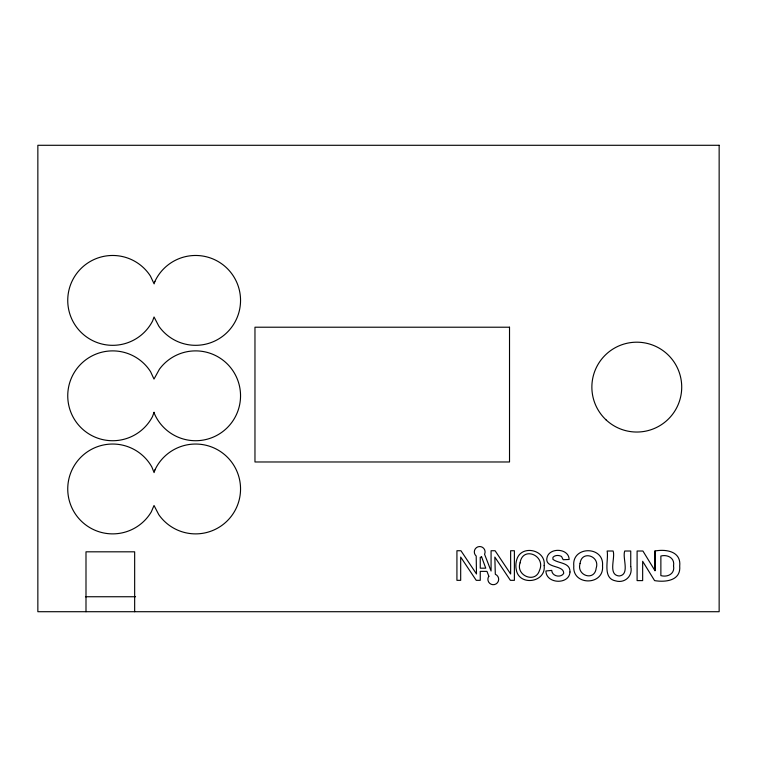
<?xml version="1.0" encoding="UTF-8"?>
<svg xmlns="http://www.w3.org/2000/svg" width="757" height="757" viewBox="0 0 757 757"><rect width="100%" height="100%" fill="white"/><g stroke="black" fill="none" stroke-linecap="round" stroke-linejoin="round"><path stroke-width="1.14" d="M85.456 596.743L135.569 596.743M655.032 551.011L655.032 570.778L642.911 551.011L637.101 551.011L637.101 580.61L642.655 580.61L642.655 561.306L654.587 580.61C665.46 582.445 681.035 580.77 679.71 566.094C681.328 551.323 666.094 548.939 654.9 551.011L654.9 570.56M134.661 611.713L134.661 551.815L85.995 551.815L85.995 611.713M630.742 566.558C633.136 575.973 624.724 583.638 615.564 580.865C602.033 578.282 608.893 559.83 607.133 551.011L613.113 551.011C615.592 557.795 607.634 574.809 619.112 576.001C630.392 574.8 622.046 557.635 624.762 551.011L630.742 551.011L630.742 566.558M673.531 565.829C675.14 573.73 667.75 577.525 660.87 575.623L660.87 556.017C667.636 554.228 675.007 558.108 673.531 565.829M580.099 563.397C576.124 575.538 594.69 581.764 596.185 568.119C600.301 555.931 581.594 549.932 580.099 563.397M520.078 562.877C515.479 575.424 535.218 583.865 539.41 570.617C546.346 555.647 522.623 545.542 520.078 562.877M602.515 565.848C604.464 585.823 571.999 585.965 573.797 565.99C571.582 545.693 604.464 545.627 602.515 565.848M544.16 565.583C546.308 582.653 518.999 586.486 516.274 569.718A20.155 20.155 0 0 1 516.842 559.357C521.441 544.226 546.232 549.743 544.16 565.583M569.983 571.989C569.311 584.972 545.986 584.016 545.92 570.977L551.73 570.409C551.985 576.266 560.568 578.111 563.643 573.541C564.391 564.296 543.166 569.113 547.302 556.575C550.755 547.216 569.009 548.588 569.132 559.47L563.161 559.726L561.514 556.452C558.94 555.004 554.966 554.957 552.941 557.322L552.922 559.328C558.288 563.662 570.343 562.214 569.983 571.989M154.901 281.434L154.125 283.894L150.444 276.087A44.918 44.918 0 0 0 82.163 267.42A44.918 44.918 0 0 0 85.484 336.165A44.918 44.918 0 0 0 152.611 320.959L154.04 316.975L158.838 326.182A44.918 44.918 0 0 0 227.403 332.143A44.918 44.918 0 0 0 221.375 263.587A44.918 44.918 0 0 0 154.901 281.434M154.958 469.87L154.087 472.605L151.845 466.984A44.918 44.918 0 0 0 84.216 454.191A44.918 44.918 0 0 0 83.374 523.011A44.918 44.918 0 0 0 151.286 511.902L154.031 505.496L158.762 514.628A44.918 44.918 0 0 0 227.308 520.807A44.918 44.918 0 0 0 221.479 452.232A44.918 44.918 0 0 0 154.958 469.87M154.05 412.328L152.479 416.615A44.918 44.918 0 0 1 85.257 431.395A44.918 44.918 0 0 1 82.381 362.631A44.918 44.918 0 0 1 150.596 371.734L154.002 379.068L159.424 369.208A44.918 44.918 0 0 1 228.103 364.77A44.918 44.918 0 0 1 220.542 433.174A44.918 44.918 0 0 1 154.485 413.861L154.05 412.328M488.852 576.266L488.284 577.269A5.394 5.394 0 0 0 491.255 584.3A5.394 5.394 0 0 0 498.286 581.329A5.394 5.394 0 0 0 495.315 574.298L494.832 557.076L510.379 580.335L514.391 580.335L514.391 550.736L510.634 550.736L510.634 573.976L495.087 550.736L491.075 550.736L491.075 571.024L484.565 554.247A5.384 5.384 0 0 0 482.436 547.292A5.384 5.384 0 0 0 475.32 548.797A5.384 5.384 0 0 0 476.2 556.026L476.494 573.976L460.947 550.736L456.925 550.736L456.925 580.335L460.682 580.335L460.682 557.076L476.229 580.335L480.25 580.335L480.25 571.374L486.969 571.374L488.852 576.266M481.622 556.944L480.25 557.275L480.25 568.185L485.757 568.185L481.622 556.944M719.15 145.287L37.85 145.287L37.85 611.713L719.15 611.713L719.15 145.287M509.518 327.213L254.967 327.213L254.967 461.978L509.518 461.978L509.518 327.213M606.177 419.984A44.918 44.918 0 0 0 680.571 397.188A44.918 44.918 0 0 0 623.636 344.161A44.918 44.918 0 0 0 606.177 419.984"/></g></svg>
